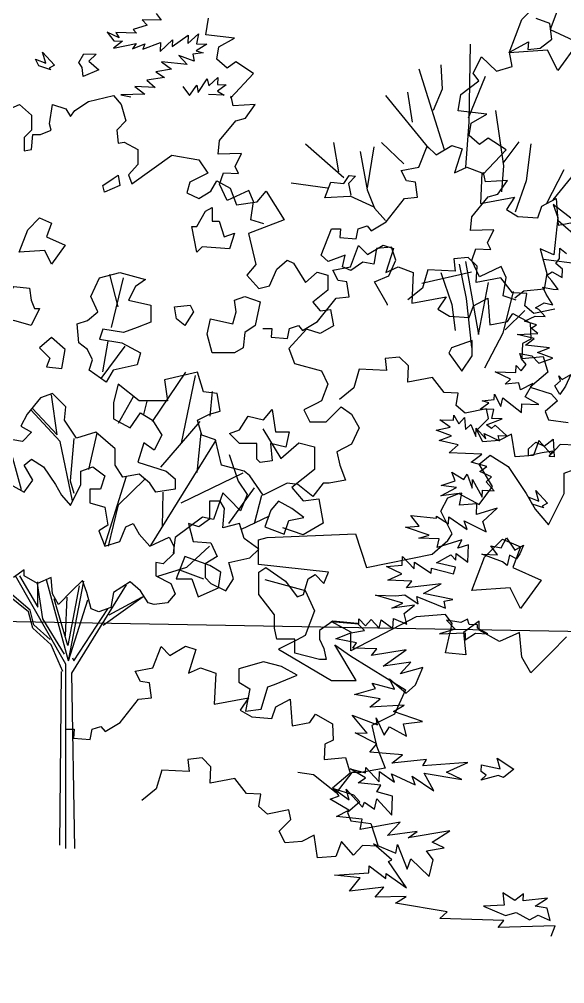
# Model space of a CAD drawing. Header units: inches. Extents: x -11 to 128, y 7 to 56.
# Drawn here: x 27.534 to 27.912, y 22.029 to 22.697 of the extents above; entities that cross this region are included whole.
import ezdxf

# ---------------------------------------------------------------- set-up
doc = ezdxf.new("R2010")
doc.units = ezdxf.units.IN
doc.header["$MEASUREMENT"] = 0
doc.layers.add('CAY', color=94, linetype='Continuous')
doc.layers.add('CAY-3', color=61, linetype='Continuous')
picture_1 = doc.add_image_def('image1.jpg', size_in_pixel=(1680, 1093))

# ---------------------------------------------------------------- blocks, each defined once
blk = doc.blocks.new('A$C76451831')
at = {"layer": 'CAY'}
for p, q in [((4794.5, 1413.8), (4765.1, 1414.8)), ((4765.1, 1414.8), (4773, 1406.4)), ((4786.8, 1424.5), (4794.5, 1413.8)), ((4773, 1406.4), (4751.5, 1399.4)), ((4711.4, 1395.4), (4721.4, 1381.9)), ((4729.7, 1386.6), (4711.4, 1395.4)), ((4724.6, 1394.9), (4729.7, 1386.6)), ((4756.7, 1393.8), (4724.6, 1394.9)), ((4751.5, 1399.4), (4756.7, 1393.8)), ((4811.7, 1373.3), (4836.3, 1391)), ((4835.9, 1377.9), (4852.3, 1393.2)), ((4836.3, 1391), (4835.9, 1377.9)), ((4852.3, 1393.2), (4849, 1377.4)), ((4735, 1381.4), (4721, 1371)), ((4721, 1371), (4756.1, 1378)), ((4721.4, 1381.9), (4735, 1381.4)), ((4756.1, 1378), (4750.4, 1370)), ((4750.4, 1370), (4769.3, 1377.5)), ((4766.3, 1369.4), (4793.3, 1379.4)), ((4769.3, 1377.5), (4766.3, 1369.4)), ((4792.9, 1365.8), (4812.1, 1383.7)), ((4793.3, 1379.4), (4792.9, 1365.8)), ((4812.1, 1383.7), (4811.7, 1373.3)), ((4865.3, 1376.9), (4848.6, 1366.6)), ((4849, 1377.4), (4865.3, 1376.9)), ((4822.1, 1359.3), (4834.8, 1345.7)), ((4845.4, 1350.8), (4822.1, 1359.3)), ((4859.4, 1363.5), (4843.5, 1361.3)), ((4843.5, 1361.3), (4845.4, 1350.8)), ((4848.6, 1366.6), (4859.4, 1363.5)), ((4834.8, 1345.7), (4795, 1349.9)), ((4795, 1349.9), (4810.5, 1338.4)), ((4799.6, 1325.7), (4772.7, 1321.2)), ((4810.5, 1338.4), (4786.3, 1334.3)), ((4786.3, 1334.3), (4799.6, 1325.7)), ((4868.1, 1312.9), (4882.1, 1325.5)), ((4882.1, 1325.5), (4881.7, 1314.6)), ((4753.8, 1311.4), (4769.3, 1300)), ((4785.5, 1310.3), (4753.8, 1311.4)), ((4772.7, 1321.2), (4785.5, 1310.3)), ((4828.1, 1311.5), (4838.5, 1297.6)), ((4838.5, 1297.6), (4849.5, 1313.5)), ((4849.5, 1313.5), (4851.8, 1302.5)), ((4851.8, 1302.5), (4865.7, 1323.4)), ((4865.7, 1323.4), (4868.1, 1312.9)), ((4894.8, 1314.2), (4881.4, 1304.2)), ((4881.7, 1314.6), (4894.8, 1314.2)), ((4682.3, 1288.4), (4721.2, 1297.8)), ((4721.2, 1297.8), (4733, 1283.7)), ((4769.3, 1300), (4732.1, 1298.6)), ((4732.1, 1298.6), (4747.8, 1295.7)), ((4891.6, 1298.4), (4867.6, 1299.3)), ((4881.4, 1304.2), (4891.6, 1298.4)), ((4554.9, 1274.6), (4575.8, 1283.7)), ((4575.8, 1283.7), (4594.3, 1267.5)), ((4622.2, 1253.8), (4626.9, 1283.7)), ((4626.9, 1283.7), (4647.3, 1277)), ((4661.5, 1274.6), (4682.3, 1288.4)), ((4733, 1283.7), (4740.1, 1258.5)), ((4594.3, 1267.5), (4594.3, 1244.3)), ((4647.3, 1277), (4654.4, 1265.2)), ((4654.4, 1265.2), (4661.5, 1274.6)), ((4624.5, 1244.3), (4622.2, 1253.8)), ((4740.1, 1258.5), (4725.9, 1244.3)), ((4594.3, 1244.3), (4582.9, 1232.9)), ((4594.3, 1214.4), (4596.6, 1237.6)), ((4596.6, 1237.6), (4608.4, 1237.6)), ((4608.4, 1237.6), (4624.5, 1244.3)), ((4725.9, 1244.3), (4728.3, 1223.9)), ((4582.9, 1232.9), (4582.9, 1212.1)), ((4728.3, 1223.9), (4737.7, 1225.8)), ((4737.7, 1225.8), (4758.6, 1214.4)), ((4582.9, 1212.1), (4594.3, 1214.4)), ((4758.6, 1214.4), (4758.6, 1191.2)), ((5192.6, 1187), (5205.3, 1219.7)), ((5205.3, 1219.7), (5219, 1206)), ((5219, 1206), (5243.2, 1220.8)), ((5243.2, 1220.8), (5259.1, 1215.5)), ((5259.1, 1215.5), (5247.5, 1178.6)), ((4758.6, 1191.2), (4744.4, 1175.1)), ((4749.1, 1161.4), (4811.2, 1205.4)), ((4811.2, 1205.4), (4852.9, 1198.3)), ((4852.9, 1198.3), (4866.7, 1177.9)), ((4866.7, 1177.9), (4839.1, 1163.7)), ((5165.2, 1181.8), (5192.6, 1187)), ((5173.6, 1165.9), (5165.2, 1181.8)), ((5247.5, 1178.6), (5266.4, 1187)), ((5266.4, 1187), (5289.7, 1178.6)), ((5289.7, 1178.6), (5287.5, 1131.1)), ((4744.4, 1175.1), (4749.1, 1161.4)), ((4839.1, 1163.7), (4834.4, 1147.6)), ((4871.4, 1149.9), (4880.4, 1166.1)), ((4880.4, 1166.1), (4901.2, 1154.7)), ((5187.3, 1163.8), (5173.6, 1165.9)), ((5190.5, 1140.6), (5187.3, 1163.8)), ((4834.4, 1147.6), (4852.9, 1138.5)), ((4852.9, 1138.5), (4871.4, 1149.9)), ((4901.2, 1154.7), (4910.7, 1129.1)), ((4942.9, 1133.8), (4956.7, 1149.9)), ((4956.7, 1149.9), (4984.6, 1105.9)), ((4910.7, 1129.1), (4942.9, 1133.8)), ((5142, 1102.7), (5170.5, 1138.5)), ((5170.5, 1138.5), (5190.5, 1140.6)), ((5287.5, 1131.1), (5340.3, 1140.6)), ((5340.3, 1140.6), (5327.6, 1121.6)), ((5382.5, 1126.9), (5404.6, 1138.5)), ((5404.6, 1138.5), (5407.8, 1097.4)), ((5327.6, 1121.6), (5345.5, 1111.1)), ((5376.1, 1109), (5382.5, 1126.9)), ((4984.6, 1105.9), (4929.6, 1084.7)), ((5118.8, 1089), (5142, 1102.7)), ((5345.5, 1111.1), (5376.1, 1109)), ((5407.8, 1097.4), (5435.2, 1102.7)), ((5057.6, 1092.1), (5071.3, 1092.1)), ((5071.3, 1092.1), (5070.3, 1078.4)), ((5095.6, 1076.3), (5098.8, 1092.1)), ((5098.8, 1092.1), (5112.5, 1096.3)), ((5112.5, 1096.3), (5118.8, 1089)), ((4929.6, 1084.7), (4941, 1036.7)), ((5070.3, 1078.4), (5095.6, 1076.3)), ((5409.5, 1046.3), (5410, 1062.2)), ((5410, 1062.2), (5420.6, 1053.6)), ((4973.2, 1029.6), (4989.3, 1043.4)), ((4989.3, 1043.4), (4998.7, 1039.1)), ((5268.6, 1047.8), (5246.4, 1045.7)), ((5246.4, 1045.7), (5248.5, 1026.7)), ((5282.3, 1034.1), (5268.6, 1047.8)), ((5404.2, 1038.3), (5409.5, 1046.3)), ((4941, 1036.7), (4926.8, 1020.6)), ((4961.8, 1004.1), (4973.2, 1029.6)), ((4998.7, 1039.1), (5017.2, 1008.8)), ((5206.3, 1028.8), (5197.9, 1000.4)), ((5248.5, 1026.7), (5206.3, 1028.8)), ((5281.2, 1008.8), (5282.3, 1034.1)), ((5414.3, 1029.8), (5404.2, 1038.3)), ((5413.9, 1016.7), (5414.3, 1029.8)), ((4728.3, 971.5), (4715.1, 1021.6)), ((4717.8, 939.8), (4736.3, 1016.3)), ((4926.8, 1020.6), (4945.3, 999.7)), ((5017.2, 1008.8), (5035.7, 1024.9)), ((5035.7, 1024.9), (5051.8, 1020.6)), ((5051.8, 1020.6), (5051.8, 997.4)), ((5273.8, 1025), (5197.2, 1007.3)), ((5319.2, 1016.2), (5281.2, 1008.8)), ((5337.1, 993), (5319.2, 1016.2)), ((5390, 1020.2), (5398.3, 1025.4)), ((5397.8, 1011.8), (5390, 1020.2)), ((5398.3, 1025.4), (5413.9, 1016.7)), ((4945.3, 999.7), (4961.8, 1004.1)), ((5197.9, 1000.4), (5175.7, 982.4)), ((5389, 990.8), (5383.9, 1001.9)), ((5383.9, 1001.9), (5400.1, 998.6)), ((5407.8, 998.3), (5397.8, 1011.8)), ((5400.1, 998.6), (5407.8, 998.3)), ((5051.8, 997.4), (5028.6, 978.9)), ((5359.3, 991.9), (5337.1, 993)), ((5356.1, 972.9), (5359.3, 991.9)), ((5399.3, 974.6), (5389, 990.8)), ((5028.6, 978.9), (5040, 965.1)), ((5369.8, 961.3), (5356.1, 972.9)), ((5372.4, 970.1), (5385.8, 977.8)), ((5377.7, 967.2), (5372.4, 970.1)), ((5385.8, 977.8), (5399.3, 974.6)), ((5040, 965.1), (5056.1, 967.1)), ((5056.1, 967.1), (5060.8, 941.9)), ((5355.8, 949.4), (5371.9, 957)), ((5402.5, 967.7), (5369.8, 961.3)), ((5371.9, 957), (5387.7, 956.4)), ((5387.7, 956.4), (5377.7, 967.2)), ((5060.8, 941.9), (5040, 930.1)), ((5374.2, 943.7), (5355.8, 949.4)), ((5365.8, 938.6), (5374.2, 943.7)), ((5376.4, 930.1), (5365.8, 938.6)), ((5019.2, 937.2), (4991.7, 907.3)), ((5040, 930.1), (5019.2, 937.2)), ((5344.2, 928.5), (5376.4, 930.1)), ((5370.7, 922.5), (5344.2, 928.5)), ((4701.9, 860.6), (4738.9, 910.7)), ((4704.6, 871.1), (4712.5, 918.7)), ((5357.2, 912.1), (5370.7, 922.5)), ((5394.2, 908.1), (5357.2, 912.1)), ((4991.7, 907.3), (5000.7, 884.1)), ((5351, 891), (5348.6, 899.3)), ((5348.6, 899.3), (5367.1, 895.9)), ((5367.1, 895.9), (5377.5, 884.7)), ((5375.4, 901.1), (5394.2, 908.1)), ((5399.1, 892.1), (5375.4, 901.1)), ((5000.7, 884.1), (5042.4, 872.7)), ((5342.1, 870.1), (5342.5, 880.9)), ((5342.5, 880.9), (5350.4, 872.5)), ((5350.4, 872.5), (5358.4, 882.6)), ((5358.4, 882.6), (5351, 891)), ((5377.5, 884.7), (5399.1, 892.1)), ((4781, 794.5), (4832.5, 870.4)), ((4850.9, 870.4), (4799.8, 858.6)), ((4826.2, 761), (4847.8, 865.6)), ((4860, 840.1), (4850.9, 870.4)), ((5042.4, 872.7), (5051.8, 851.9)), ((5310.5, 871.2), (5342.1, 870.1)), ((5334.1, 859.9), (5310.5, 871.2)), ((4728.3, 851.9), (4721.2, 824)), ((4760.5, 826.3), (4728.3, 851.9)), ((4799.8, 858.6), (4804.6, 826.3)), ((5051.8, 851.9), (5042.4, 826.3)), ((5325.6, 852), (5334.1, 859.9)), ((5347, 854), (5325.6, 852)), ((5349.4, 843.1), (5347, 854)), ((5368.3, 853.3), (5349.4, 843.1)), ((5356.7, 832.4), (5368.3, 853.3)), ((4626.9, 837.7), (4608.4, 831)), ((4634, 774), (4625.3, 835.7)), ((4647.3, 816.9), (4626.9, 837.7)), ((4880.8, 837.7), (4860, 840.1)), ((4870.1, 802.5), (4874.1, 840.9)), ((4885.5, 810.2), (4880.8, 837.7)), ((5309, 828.6), (5309.3, 836.7)), ((5309.3, 836.7), (5319, 817.8)), ((4608.4, 831), (4587.6, 805.5)), ((4721.2, 824), (4721.2, 798.4)), ((4728.6, 791.9), (4751.7, 832.8)), ((4804.6, 826.3), (4760.5, 826.3)), ((4768, 805.1), (4772.9, 825.9)), ((5033.3, 821.6), (5014.8, 812.5)), ((5042.4, 826.3), (5033.3, 821.6)), ((5287.1, 813.5), (5300.6, 823.4)), ((5290.3, 826.5), (5309, 828.6)), ((5300.6, 823.4), (5290.3, 826.5)), ((5319, 817.8), (5322.2, 830.9)), ((5322.2, 830.9), (5350.9, 808.5)), ((5350.9, 808.5), (5351.3, 821.7)), ((5351.3, 821.7), (5377.6, 820.8)), ((5377.6, 820.8), (5356.7, 832.4)), ((4587.6, 805.5), (4578.1, 787)), ((4638.7, 763.4), (4593.5, 812.2)), ((4595.8, 814.5), (4634, 774)), ((4645.4, 796.4), (4647.3, 816.9)), ((4746.8, 784.6), (4762.9, 807.8)), ((4762.9, 807.8), (4781.4, 796.4)), ((4850.9, 796.4), (4869.4, 805.5)), ((4869.4, 805.5), (4885.5, 810.2)), ((5014.8, 812.5), (5023.9, 794.1)), ((5049.4, 794.1), (5072.6, 816.9)), ((5072.6, 816.9), (5088.7, 805.5)), ((5088.7, 805.5), (5100.1, 784.6)), ((5308.4, 812.7), (5287.1, 813.5)), ((5305.2, 799.3), (5308.4, 812.7)), ((4663.8, 768.5), (4645.4, 796.4)), ((4721.2, 798.4), (4746.8, 784.6)), ((4781.4, 796.4), (4795.5, 773.2)), ((4794.3, 724.1), (4854.9, 794.5)), ((4857.6, 773.2), (4850.9, 796.4)), ((5023.9, 794.1), (5049.4, 794.1)), ((5240.9, 785.6), (5224.9, 797.1)), ((5224.9, 797.1), (5246.2, 796.3)), ((5246.2, 796.3), (5246.5, 804)), ((5246.5, 804), (5254.2, 790.6)), ((5254.2, 790.6), (5262.7, 800.7)), ((5262.7, 800.7), (5264.7, 782.1)), ((5264.7, 782.1), (5272.7, 790)), ((5272.7, 790), (5280.2, 771.1)), ((5296.7, 789.1), (5321.1, 798.7)), ((5321.1, 798.7), (5305.2, 799.3)), ((4578.1, 787), (4594.3, 777.9)), ((4594.3, 777.9), (4580.5, 763.8)), ((4693.7, 777.9), (4663.8, 768.5)), ((4682.7, 720.5), (4695.7, 776.4)), ((4723.6, 752.4), (4693.7, 777.9)), ((4850.1, 715.8), (4856.4, 776.4)), ((4951.7, 782.9), (4979.4, 737.5)), ((5100.1, 784.6), (5088.7, 759.5)), ((5219.4, 781), (5240.9, 785.6)), ((5243.1, 772.4), (5219.4, 781)), ((5280.2, 771.1), (5280.7, 784.3)), ((5280.7, 784.3), (5296, 767.8)), ((5296, 767.8), (5293.5, 776.1)), ((5293.5, 776.1), (5317.1, 764.4)), ((5304.7, 783.4), (5296.7, 789.1)), ((5310.3, 788.7), (5304.7, 783.4)), ((5328.3, 772.2), (5310.3, 788.7)), ((4580.5, 763.8), (4550.6, 768.5)), ((4579.1, 689), (4557.9, 766.3)), ((4657.5, 671.8), (4638.7, 763.4)), ((4659.9, 768.1), (4654, 702.8)), ((4767.6, 761.4), (4758.6, 731.5)), ((4783.7, 750), (4767.6, 761.4)), ((4778.7, 602.9), (4879.6, 765.8)), ((4795.5, 773.2), (4783.7, 750)), ((4878.5, 766.1), (4857.6, 773.2)), ((4887.9, 726.8), (4878.5, 766.1)), ((4979.4, 737.5), (5007.1, 761.7)), ((5007.1, 761.7), (5031.3, 755.2)), ((5088.7, 759.5), (5065.6, 747.7)), ((5223.8, 764.9), (5243.1, 772.4)), ((5253, 758.5), (5223.8, 764.9)), ((5314.7, 772.6), (5328.3, 772.2)), ((5317.1, 764.4), (5314.7, 772.6)), ((4723.6, 726.8), (4723.6, 752.4)), ((5031.3, 755.2), (5031.3, 720.4)), ((5065.6, 747.7), (5070.3, 726.8)), ((5239.5, 745.8), (5253, 758.5)), ((5289.7, 744), (5239.5, 745.8)), ((4758.6, 731.5), (4802.2, 717.8)), ((5273.4, 731.5), (5289.7, 744)), ((5297.2, 725.2), (5273.4, 731.5)), ((4735.4, 708.3), (4723.6, 726.8)), ((4802.2, 717.8), (4816, 706)), ((4825.4, 669), (4921.3, 715.4)), ((4922.5, 717.8), (4887.9, 726.8)), ((4931.5, 710.7), (4922.5, 717.8)), ((5031.3, 720.4), (4996.5, 692.7)), ((5070.3, 726.8), (5079.3, 704)), ((5248.4, 702.9), (5243.4, 716.2)), ((5243.4, 716.2), (5262.1, 705.1)), ((5286.5, 717.4), (5297.2, 725.2)), ((5304.8, 709.1), (5286.5, 717.4)), ((4654, 702.8), (4659.9, 684)), ((4707.6, 603.7), (4740.9, 709.9)), ((4728.7, 665.9), (4769.2, 705.2)), ((4760.5, 713.1), (4735.4, 708.3)), ((4777, 699.3), (4760.5, 713.1)), ((4816, 706), (4816, 689.9)), ((4952.3, 680.8), (4931.5, 710.7)), ((5079.3, 704), (5054.2, 699.3)), ((5226.8, 695.5), (5248.4, 702.9)), ((5262.1, 705.1), (5267.3, 713.1)), ((5267.3, 713.1), (5274.7, 691.5)), ((5274.7, 691.5), (5275.2, 704.7)), ((5275.2, 704.7), (5290.1, 677.4)), ((5296.4, 701.2), (5304.8, 709.1)), ((5309, 687.6), (5296.4, 701.2)), ((4786.1, 685.5), (4777, 699.3)), ((4816, 689.9), (4786.1, 685.5)), ((4796.7, 631.7), (4797.9, 685.1)), ((4899.3, 636.8), (4938.6, 692.2)), ((4989.3, 699.3), (4952.3, 680.8)), ((5005.4, 696.9), (4989.3, 699.3)), ((4996.5, 692.7), (5013.6, 672)), ((5028.6, 678.5), (5005.4, 696.9)), ((5044.7, 699.3), (5028.6, 678.5)), ((5054.2, 699.3), (5044.7, 699.3)), ((5226.3, 679.6), (5250.7, 692.4)), ((5250.7, 692.4), (5226.8, 695.5)), ((5290.1, 677.4), (5290.5, 688.3)), ((5290.5, 688.3), (5309, 687.6)), ((4938.6, 636.8), (4950, 680.8)), ((5013.6, 672), (5037.8, 675)), ((5037.8, 675), (5044.9, 637.2)), ((5258.6, 683.9), (5226.3, 679.6)), ((5255.2, 665.5), (5258.6, 683.9)), ((4713.4, 601.8), (4728.7, 665.9)), ((5282, 667.2), (5255.2, 665.5)), ((5281.5, 650.9), (5282, 667.2)), ((5313.5, 660.7), (5281.5, 650.9)), ((5291.5, 640.2), (5313.5, 660.7)), ((4917.8, 627.7), (4961.8, 648.6)), ((5179.9, 649.5), (5219.6, 645.4)), ((5192.9, 632.7), (5179.9, 649.5)), ((5219.6, 645.4), (5219.7, 648.1)), ((5219.7, 648.1), (5238.4, 636.6)), ((5238.4, 636.6), (5238.7, 647.4)), ((5238.7, 647.4), (5267.1, 627.9)), ((5262.5, 641.2), (5296.4, 624.1)), ((5267.1, 627.9), (5262.5, 641.2)), ((5013.6, 619.5), (4982.4, 630.1)), ((5044.9, 637.2), (5013.6, 619.5)), ((5171.6, 631.2), (5192.9, 632.7)), ((5208.3, 619), (5171.6, 631.2)), ((5296.4, 624.1), (5291.5, 640.2)), ((5192.3, 614.2), (5208.3, 619)), ((5224, 613.1), (5192.3, 614.2)), ((5220.8, 600), (5224, 613.1)), ((5258.8, 611.8), (5220.8, 600)), ((5252.9, 598.9), (5258.8, 611.8)), ((4834.4, 569.5), (4869.4, 602.2)), ((5268.9, 603.8), (5252.9, 598.9)), ((5268, 577.1), (5268.9, 603.8)), ((5166.8, 572.4), (5167.3, 586)), ((5167.3, 586), (5185.2, 566.8)), ((5219.9, 576), (5241.7, 588.4)), ((5241.7, 588.4), (5249.5, 580.4)), ((5249.5, 580.4), (5249.9, 590.8)), ((5249.9, 590.8), (5268, 577.1)), ((4789.6, 555.4), (4834.4, 569.5)), ((5142.7, 570.6), (5166.8, 572.4)), ((5166.3, 559.3), (5142.7, 570.6)), ((5185.2, 566.8), (5185.5, 577.2)), ((5185.5, 577.2), (5211.7, 560.4)), ((5211.7, 560.4), (5212, 568.1)), ((5212, 568.1), (5246.1, 559.2)), ((5249.2, 569.6), (5219.9, 576)), ((5246.1, 559.2), (5249.2, 569.6)), ((4647.3, 419.7), (4569.9, 556)), ((4575.8, 556.2), (4604.1, 507.8)), ((4823, 565.2), (4860, 551.4)), ((5144.7, 549.2), (5166.3, 559.3)), ((4589.9, 500.7), (4541.2, 539.6)), ((4602.9, 544.4), (4611.2, 489.7)), ((4604.1, 507.8), (4604.1, 546.7)), ((4651.6, 424.8), (4617.3, 549.9)), ((4668.2, 540.8), (4650.5, 448.4)), ((4651.6, 424.8), (4675, 548.1)), ((4656.8, 405.9), (4741.3, 542.4)), ((5181.8, 547.9), (5144.7, 549.2)), ((5173.3, 537.8), (5181.8, 547.9)), ((5227, 544), (5173.3, 537.8)), ((5199.7, 528.7), (5227, 544)), ((4592.3, 503.1), (4560.4, 530.2)), ((4646.9, 463.7), (4649.3, 523.1)), ((4705.1, 479.9), (4766.8, 524.3)), ((4714.5, 496), (4764.5, 523.1)), ((5125.3, 526.3), (5157, 525.2)), ((5167.5, 513.9), (5125.3, 526.3)), ((5157, 525.2), (5170.6, 527)), ((5170.6, 527), (5191.5, 513.1)), ((5189.1, 524.1), (5233.8, 506.2)), ((5191.5, 513.1), (5189.1, 524.1)), ((5244.7, 519.4), (5199.7, 528.7)), ((4650.5, 448.4), (4629.2, 520.8)), ((4651.6, 424.8), (4681.2, 519.2)), ((5150.9, 506.4), (5167.5, 513.9)), ((5185.9, 510.6), (5150.9, 506.4)), ((5169.6, 498), (5185.9, 510.6)), ((5231.5, 517.1), (5244.7, 519.4)), ((5233.8, 506.2), (5231.5, 517.1)), ((4596.6, 475.1), (4589.9, 500.7)), ((4598.2, 480.3), (4592.3, 503.1)), ((4659.9, 424.8), (4712.2, 505.4)), ((5174, 481.5), (5169.6, 498)), ((4623.3, 457.8), (4598.2, 480.3)), ((4611.2, 489.7), (4644.6, 435.4)), ((5057.3, 485.6), (5099.7, 481.8)), ((5088.4, 468.6), (5057.3, 485.6)), ((5099.7, 481.8), (5100, 489.5)), ((5100, 489.5), (5110.1, 478.8)), ((5110.1, 478.8), (5118.6, 488.9)), ((5118.6, 488.9), (5131.2, 475.3)), ((5131.2, 475.3), (5134.4, 488.3)), ((5134.4, 488.3), (5152.5, 474.6)), ((5152.5, 474.6), (5153.1, 490.4)), ((5153.1, 490.4), (5174, 481.5)), ((4624.5, 449.6), (4596.6, 475.1)), ((5064.1, 459.1), (5088.4, 468.6)), ((4643, 408.3), (4624.5, 449.6)), ((5062.5, 449.6), (5086.7, 432.5)), ((5096, 452.5), (5064.1, 459.1)), ((5090.3, 444.6), (5096, 452.5)), ((5127.4, 443.3), (5090.3, 444.6)), ((5119.3, 433.1), (5127.4, 443.3)), ((5172.7, 441.7), (5119.3, 433.1)), ((5137.3, 416.6), (5172.7, 441.7)), ((4647.3, 135.4), (4647.3, 419.7)), ((4657.5, 429.5), (4659.9, 424.8)), ((5180.2, 422.8), (5137.3, 416.6)), ((5163.7, 404.8), (5180.2, 422.8)), ((4638.3, 140.1), (4640.6, 408.3)), ((4661.5, 135.4), (4656.8, 405.9)), ((5198.4, 414.5), (5163.7, 404.8)), ((5187.1, 388.1), (5198.4, 414.5)), ((5120.6, 390.5), (5154.7, 381.1)), ((5125.3, 382.1), (5120.6, 390.5)), ((5154.7, 381.1), (5147.1, 397.2)), ((5147.1, 397.2), (5173, 375)), ((5173, 375), (5187.1, 388.1)), ((5093.2, 372.8), (5125.3, 382.1)), ((5132.9, 366), (5093.2, 372.8)), ((5171.9, 380.3), (5154.8, 342.6)), ((5116.6, 353.4), (5132.9, 366)), ((5169.7, 356.6), (5116.6, 353.4)), ((5154.8, 342.6), (5120.1, 324.9)), ((5153.5, 346.7), (5169.7, 356.6)), ((5198.3, 331.5), (5153.5, 346.7)), ((5112.4, 313.2), (5089.4, 340.8)), ((5089.4, 340.8), (5128.7, 326.2)), ((5126.4, 336.8), (5139.1, 310)), ((5128.7, 326.2), (5126.4, 336.8)), ((5168.7, 327.6), (5198.3, 331.5)), ((5093.9, 313.9), (5112.4, 313.2)), ((5127.7, 296.8), (5093.9, 313.9)), ((5120.1, 324.9), (5127.1, 293.6)), ((5139.1, 310), (5147.2, 322.9)), ((5147.2, 322.9), (5173.5, 308.8)), ((5173.5, 308.8), (5168.7, 327.6)), ((5116.8, 284), (5127.7, 296.8)), ((5167, 279.6), (5116.8, 284)), ((5127.1, 293.6), (5140.7, 259.4)), ((5150.7, 267), (5167, 279.6)), ((5204.4, 272.8), (5150.7, 267)), ((5198.6, 262.6), (5204.4, 272.8)), ((5110, 244.4), (5086.5, 258.4)), ((5086.5, 258.4), (5110.3, 252.1)), ((5140.7, 259.4), (5103, 252.3)), ((5110.3, 252.1), (5110.6, 260.2)), ((5110.6, 260.2), (5131.1, 238.2)), ((5131.1, 238.2), (5131.7, 254.1)), ((5131.7, 254.1), (5155.1, 237.4)), ((5268.1, 267.9), (5198.6, 262.6)), ((5235.4, 253.2), (5268.1, 267.9)), ((5259, 241.9), (5235.4, 253.2)), ((5029.8, 248.8), (5005.7, 252.3)), ((5064.6, 221), (5029.8, 248.8)), ((5088.8, 252.3), (5064.6, 221)), ((5103, 252.3), (5088.8, 252.3)), ((5098.9, 236.6), (5110, 244.4)), ((5155.1, 237.4), (5150.1, 250.7)), ((5150.1, 250.7), (5186.7, 233.6)), ((5186.7, 233.6), (5182.2, 246.9)), ((5182.2, 246.9), (5215.8, 224.4)), ((5200.9, 251.6), (5259, 241.9)), ((5215.8, 224.4), (5200.9, 251.6)), ((5069.2, 216.4), (5061.4, 227.5)), ((5061.4, 227.5), (5084.8, 210.4)), ((5080, 226.9), (5105.7, 199.2)), ((5084.8, 210.4), (5080, 226.9)), ((5133.6, 232.7), (5098.9, 236.6)), ((5127.8, 222.5), (5133.6, 232.7)), ((5055.4, 211.4), (5069.2, 216.4)), ((5084.3, 194.5), (5055.4, 211.4)), ((5124.2, 195.8), (5127.5, 211.6)), ((5127.5, 211.6), (5150.6, 186.8)), ((5151.6, 216.2), (5127.8, 222.5)), ((5150.6, 186.8), (5151.6, 216.2)), ((5065.3, 184.8), (5084.3, 194.5)), ((5105.7, 199.2), (5108.7, 206.8)), ((5108.7, 206.8), (5124.2, 195.8)), ((5105.1, 180.6), (5065.3, 184.8)), ((5101.8, 164.4), (5105.1, 180.6)), ((5163.4, 175.9), (5101.8, 164.4)), ((5144.1, 155.3), (5163.4, 175.9)), ((5189.6, 161.4), (5144.1, 155.3)), ((5240.4, 162.3), (5176.1, 151.4)), ((5176.1, 151.4), (5189.6, 161.4)), ((5213, 144.7), (5240.4, 162.3)), ((5150.9, 117.8), (5122.3, 142.4)), ((5122.3, 142.4), (5156.7, 128.1)), ((5156.7, 128.1), (5159.4, 141.1)), ((5159.4, 141.1), (5174.4, 103.4)), ((5204.4, 131.8), (5231.3, 136.3)), ((5231.3, 136.3), (5213, 144.7)), ((5214.8, 117.9), (5204.4, 131.8)), ((5115.3, 97.8), (5115.7, 108.2)), ((5115.7, 108.2), (5141.7, 88.7)), ((5145.4, 115.3), (5150.9, 117.8)), ((5173.4, 74.4), (5145.4, 115.3)), ((5174.4, 103.4), (5180, 119.1)), ((5180, 119.1), (5208.5, 91.8)), ((5208.5, 91.8), (5214.8, 117.9)), ((5062.2, 94.2), (5115.3, 97.8)), ((5101.9, 90.1), (5062.2, 94.2)), ((5085.3, 69.4), (5101.9, 90.1)), ((5141.7, 88.7), (5142, 96.8)), ((5142, 96.8), (5173.4, 74.4)), ((5138.6, 75.7), (5085.3, 69.4)), ((5124.9, 59.8), (5138.6, 75.7)), ((5172.9, 60.9), (5124.9, 59.8)), ((5156.3, 51), (5172.9, 60.9)), ((5236, 37.4), (5156.3, 51)), ((5224.8, 27.3), (5236, 37.4)), ((5323.5, 23.9), (5224.8, 27.3)), ((5314.9, 13.3), (5323.5, 23.9)), ((5402.9, 15.7), (5314.9, 13.3)), ((5396.9, 0), (5402.9, 15.7))]:
    blk.add_line(p, q, dxfattribs=at)
for points in [[(4953.2, 1099.5), (4933.2, 1105.8), (4937.4, 1134.3), (4930, 1151.2), (4896.3, 1135.4), (4884.7, 1160.7), (4891, 1178.6), (4914.2, 1177.5), (4908.9, 1188.1), (4918.4, 1208.1), (4882.5, 1207.1), (4884.7, 1228.2), (4910, 1258.8), (4924.7, 1263), (4939.5, 1284.1), (4905.7, 1282), (4902.6, 1296.7), (4901.5, 1293.6), (4937.4, 1331.5), (4910, 1349.5), (4896.3, 1340), (4880.4, 1353.7), (4883.6, 1372.7), (4907.9, 1386.4), (4863.6, 1391.6), (4867.8, 1417)], [(530, 749.3), (509.9, 755.6), (514.2, 784.1), (506.8, 800.9), (473, 785.1), (461.4, 810.4), (467.7, 828.4), (490.9, 827.3), (485.7, 837.9), (495.2, 857.9), (459.3, 856.8), (461.4, 877.9), (486.7, 908.5), (501.5, 912.7), (516.3, 933.8), (482.5, 931.7), (479.3, 946.5), (478.3, 943.3), (514.2, 981.3), (486.7, 999.2), (473, 989.7), (457.2, 1003.4), (460.4, 1022.4), (484.6, 1036.1), (440.3, 1041.4), (444.5, 1066.7), (472, 1087.8), (463.5, 1099.4), (476.2, 1124.7), (499.4, 1102.6), (523.6, 1110), (519.4, 1132.1), (549, 1147.9), (547.9, 1136.3), (566.9, 1138.4), (584.8, 1152.1), (581.7, 1176.4), (560.6, 1183.8)], [(5271.7, 1376.9), (5269.6, 1256.6), (5264.3, 1187)], [(5226.4, 1345.2), (5228.5, 1307.3), (5214.8, 1274.6)], [(5192.6, 1338.9), (5231.6, 1214.5)], [(5294.9, 1327.3), (5268.6, 1263)], [(5140.9, 1297.8), (5207.4, 1216.6)], [(5174.7, 1303.1), (5182.1, 1256.6)], [(5310.7, 1274.6), (5323.4, 1189.1), (5320.2, 1149.1)], [(5017.5, 1222.9), (5076.6, 1171.2)], [(5060.8, 1225), (5068.2, 1179.7)], [(5134.6, 1225), (5169.4, 1192.3)], [(5346.6, 1226.1), (5322.3, 1193.4)], [(5365.6, 1222.9), (5358.2, 1165.9), (5341.3, 1117.4)], [(5101.9, 1211.3), (5112.5, 1152.2), (5124.1, 1123.8), (5140.9, 1104.8)], [(5123, 1218.7), (5112.5, 1155.4)], [(5444.7, 1192.3), (5399.3, 1136.4)], [(5416.2, 1182.8), (5388.8, 1130.1)], [(4995.4, 1162.8), (5051.3, 1155.4)], [(5086.1, 1141.7), (5047.1, 1139.6), (5056.6, 1163.8), (5076.6, 1161.7), (5085, 1174.4), (5094.5, 1173.3), (5084, 1161.7), (5087.2, 1143.8)], [(5086.1, 1142.7), (5123, 1125.9)], [(5144.1, 974), (5144.1, 975), (5124.1, 1009.8), (5146.2, 1019.3), (5156.8, 1043.6), (5150.4, 1063.6), (5127.2, 1061.5), (5123, 1037.3), (5106.1, 1040.4), (5087.2, 1027.8), (5074.5, 1033.1), (5078.7, 1051), (5052.3, 1041.5), (5041.8, 1051), (5057.6, 1092.1)], [(620.7, 870.5), (586.9, 896.9), (594.3, 876.9), (588, 818.9), (566.9, 828.4), (577.4, 790.4), (573.2, 766.1), (541.6, 763), (527.9, 752.4)], [(5254.8, 1037.3), (5265.4, 984.5), (5273.8, 908.6)], [(5264.3, 1041.5), (5284.4, 928.6), (5300.2, 1008.8)], [(5226.4, 1024.6), (5243.2, 975), (5248.5, 935)], [(5338.2, 995.1), (5322.3, 930.7), (5293.9, 877)], [(5356.1, 965.6), (5325.5, 936)], [(594.3, 872.7), (653.4, 821)], [(572.2, 812.5), (628.1, 805.2)], [(4562, 696.9), (4582.9, 685.5), (4596.6, 704), (4582.9, 726.8), (4594.3, 736.3), (4612.7, 724.5), (4631.2, 696.9), (4640.6, 680.8), (4654.4, 664.7), (4670.5, 696.9), (4670.5, 717.8), (4689, 724.5), (4707.5, 710.7), (4700.8, 689.9), (4684.3, 689.9), (4684.3, 669), (4707.5, 662.3), (4712.2, 634.4), (4698.4, 625.4), (4707.5, 602.2), (4730.7, 609.2), (4740.1, 632), (4751.5, 636.8), (4760.5, 620.6), (4777, 602.2), (4806.9, 615.9), (4814, 602.2), (4814, 590.8), (4797.5, 574.6), (4786.1, 576.6), (4786.1, 556.2), (4809.3, 544.4), (4816, 528.2), (4804.6, 514.5), (4783.7, 512.1), (4774.7, 514.5), (4762.9, 533), (4746.8, 546.7), (4721.2, 530.6), (4716.9, 507.4), (4698.4, 500.7), (4686.6, 505), (4679.9, 530.6), (4672.9, 549.1), (4656.8, 533), (4635.9, 512.1), (4626.9, 528.2), (4624.5, 553.8), (4603.7, 544.4), (4582.9, 556.2), (4582.9, 565.2), (4566.7, 553.8)]]:
    blk.add_lwpolyline(points, dxfattribs=at)
for points in [[(5351.5, 1415.3), (5379.2, 1443), (5406.9, 1431.1), (5395, 1399.4), (5438.6, 1379.6), (5406.9, 1336.1), (5391, 1367.8), (5331.7, 1363.8)], [(4624.2, 1337.2), (4605.8, 1343.3), (4600.8, 1353.9), (4616.4, 1347.9), (4611.6, 1364.4), (4629.9, 1344.7), (4621.6, 1340)], [(4672.4, 1341), (4667.2, 1348.9), (4675.4, 1362.2), (4694.4, 1361.5), (4683.1, 1351), (4698.5, 1337.4), (4674.2, 1327.3)], [(4720.4, 1169.5), (4728.3, 1174.8), (4731, 1158.9), (4707.2, 1148.4), (4704.6, 1158.9)], [(4862.9, 1119.3), (4873.5, 1124.6), (4873.5, 1103.5), (4884.1, 1103.5), (4892, 1079.7), (4907.8, 1085), (4899.9, 1061.2), (4857.7, 1063.9), (4849.7, 1055.9), (4841.8, 1095.6), (4849.7, 1095.6)], [(4588.5, 1090.3), (4606.9, 1108.8), (4625.4, 1100.8), (4617.5, 1079.7), (4646.5, 1066.5), (4625.4, 1037.5), (4614.9, 1058.6), (4575.3, 1055.9)], [(4709.9, 855.3), (4683.5, 873.8), (4688.8, 889.6), (4680.8, 905.5), (4667.6, 916), (4665, 945.1), (4680.8, 950.3), (4696.7, 963.5), (4686.1, 987.3), (4699.3, 1016.3), (4731, 1024.3), (4770.6, 1013.7), (4754.7, 1003.1), (4744.2, 982), (4778.5, 974.1), (4778.5, 947.7), (4757.4, 939.8), (4736.3, 931.9), (4704.6, 937.1), (4699.3, 921.3), (4733.6, 916), (4762.7, 900.2), (4757.4, 881.7), (4720.4, 873.8)], [(4554.1, 982), (4567.3, 1003.1), (4591.1, 1000.5), (4593.7, 982), (4599, 968.8), (4606.9, 968.8), (4593.7, 942.4), (4567.3, 950.3), (4533, 947.7)], [(4865.6, 929.2), (4870.9, 953), (4905.2, 945.1), (4910.4, 963.5), (4907.8, 982), (4923.6, 987.3), (4947.4, 979.4), (4939.5, 942.4), (4923.6, 931.9), (4921, 908.1), (4907.8, 900.2), (4873.5, 900.2)], [(4818.1, 953), (4815.4, 971.5), (4839.2, 974.1), (4844.5, 963.5), (4831.3, 942.4)], [(4641.2, 876.4), (4646.5, 905.5), (4625.4, 923.9), (4606.9, 908.1), (4622.8, 892.2), (4617.5, 879)], [(5402.6, 849.4), (5411, 857.2), (5408.6, 865), (5413.8, 859.4), (5427.2, 867.1), (5418.9, 848.8), (5410.3, 835.9)], [(4915.7, 781.4), (4928.9, 802.5), (4952.7, 797.2), (4965.9, 813), (4971.2, 778.7), (4992.3, 778.7), (4987, 755), (4963.2, 760.2), (4965.9, 733.8), (4947.4, 731.2), (4942.1, 736.5), (4942.1, 760.2), (4915.7, 760.2), (4899.9, 776.1)], [(5401.5, 740.1), (5393.8, 740.4), (5399.1, 748.4), (5383.1, 746.2), (5361.7, 741.5), (5362, 752.4), (5373.3, 762.4), (5386.2, 756.5), (5399.7, 766.9)], [(5385.6, 660.9), (5367.2, 667), (5362.2, 677.6), (5377.8, 671.6), (5372.9, 688.1), (5391.3, 668.4), (5383, 663.7)], [(4892.2, 660), (4885.5, 671.4), (4869.4, 671.4), (4869.4, 643.8), (4852.9, 632), (4836.8, 636.8), (4843.9, 609.2), (4871.4, 606.9), (4880.8, 586), (4862.3, 574.6), (4862.3, 553.8), (4871.4, 544.4), (4894.6, 533), (4906.4, 551.4), (4899.3, 576.6), (4931.5, 583.7), (4945.3, 597.4), (4922.5, 613.6), (4915.4, 636.8), (4889.8, 630.1)], [(4975.5, 671.4), (4963.7, 657.6), (4954.7, 632), (4984.6, 620.6), (4991.7, 641.5), (5014.8, 646.2), (4996.4, 660)], [(5321.5, 577.9), (5289.7, 589.5), (5313.7, 588.6), (5303.8, 602.6), (5319.5, 599.3), (5327.8, 614.9), (5340.7, 595.8), (5354.1, 603.5), (5348.2, 590.1), (5343, 582.6), (5332.3, 588), (5329, 572.2)], [(5270.1, 480.9), (5267.7, 489.1), (5257.1, 484.1), (5235.4, 487.5), (5248.5, 473.9), (5224.3, 466.6), (5264.2, 467.9), (5263.8, 457.1), (5280, 467.4), (5299.1, 466.7), (5283, 475.4), (5283.2, 480.4)], [(5288.9, 254), (5289.3, 264.4), (5318.1, 258.4), (5313.6, 274.5), (5339.3, 257.7), (5323, 244.7), (5315, 247.7), (5288.4, 240.9), (5296.4, 248.3)], [(5395.1, 24.1), (5390.7, 42.8), (5371.8, 46.2), (5391.3, 58.7), (5353.5, 54.6), (5353.9, 65.4), (5340.4, 55), (5322.2, 66.5), (5324.3, 47.9), (5292.1, 46.3), (5326.4, 31.5), (5342.5, 36.4), (5363.4, 25.2), (5376.8, 32.4)]]:
    blk.add_lwpolyline(points, close=True, dxfattribs=at)
at = {"layer": 'CAY-3'}
for p, q in [((4954.6, 550.5), (5017.1, 533.4)), ((5017.1, 533.4), (5031.3, 502.1)), ((86.7, 510.8), (100.8, 469.5)), ((472.7, 495.7), (489.8, 509.9)), ((489.8, 509.9), (517.5, 492.2)), ((493.3, 461.5), (472.7, 495.7)), ((517.5, 492.2), (545.2, 450.9)), ((604.1, 482.1), (631.9, 492.2)), ((5031.3, 502.1), (5017.1, 463.8)), ((604.1, 450.9), (604.1, 482.1)), ((100.8, 469.5), (114.4, 448.9)), ((5017.1, 463.8), (5003.6, 456.7)), ((76.8, 451.7), (62.5, 410.5)), ((86.7, 441.8), (76.8, 451.7)), ((114.4, 448.9), (104.4, 424.1)), ((424.3, 443.8), (441.4, 450.9)), ((441.4, 450.9), (472.7, 433.8)), ((472.7, 433.8), (493.3, 461.5)), ((545.2, 450.9), (559.3, 426.7)), ((580, 402.5), (604.1, 450.9)), ((5003.6, 456.7), (4975.9, 443.1)), ((5095.9, 394.5), (5062.5, 449.6)), ((104.4, 424.1), (86.7, 441.8)), ((413.7, 423.2), (424.3, 443.8)), ((4975.9, 443.1), (5057.6, 394.5)), ((5086.7, 432.5), (5171.9, 380.3)), ((430.8, 388.4), (413.7, 423.2)), ((559.3, 426.7), (580, 402.5)), ((45.4, 414.1), (3.5, 382.8)), ((62.5, 410.5), (45.4, 414.1)), ((145.6, 382.8), (281.8, 388.3)), ((281.8, 388.3), (298.9, 336.4)), ((424.3, 378.3), (430.8, 388.4)), ((5057.6, 394.5), (5095.9, 394.5)), ((3.5, 382.8), (0, 358.6)), ((132.1, 379.3), (145.6, 382.8)), ((132.1, 340.9), (132.1, 379.3)), ((400.1, 357.1), (424.3, 378.3)), ((298.9, 336.4), (400.1, 357.1)), ((240, 329.4), (132.1, 340.9)), ((132.7, 329.4), (143.3, 336.4)), ((132.7, 294.5), (132.7, 329.4)), ((143.3, 336.4), (173.9, 315.2)), ((232.9, 311.7), (240, 329.4)), ((173.9, 315.2), (191.6, 291)), ((201.6, 294.5), (208.7, 318.7)), ((208.7, 318.7), (219.3, 325.8)), ((219.3, 325.8), (232.9, 311.7)), ((156.8, 263.3), (132.7, 294.5)), ((191.6, 291), (201.6, 294.5)), ((156.8, 242.6), (156.8, 263.3)), ((247, 253.3), (226.4, 239.1)), ((284.8, 249.7), (247, 253.3)), ((375.4, 260.4), (274.7, 207.8)), ((420.8, 263.9), (375.4, 260.4)), ((430.8, 249.7), (420.8, 263.9)), ((472.7, 253.3), (448.5, 236.2)), ((472.7, 239.7), (472.7, 253.3)), ((160.4, 225.5), (156.8, 242.6)), ((226.4, 239.1), (226.4, 225.5)), ((274.7, 235.6), (295.4, 239.1)), ((295.4, 239.1), (284.8, 249.7)), ((420.8, 204.9), (430.8, 249.7)), ((503.9, 222), (472.7, 239.7)), ((188.1, 225.5), (160.4, 225.5)), ((188.1, 204.3), (188.1, 225.5)), ((226.4, 225.5), (232.9, 211.4)), ((274.7, 207.8), (274.7, 235.6)), ((448.5, 236.2), (452, 201.4)), ((535.2, 236.2), (503.9, 222)), ((538.7, 197.8), (535.2, 236.2)), ((607.7, 229.1), (583.5, 204.9)), ((232.9, 211.4), (236.4, 194.3)), ((226.4, 194.3), (188.1, 204.3)), ((236.4, 194.3), (226.4, 194.3)), ((452, 201.4), (420.8, 204.9)), ((552.3, 173.6), (538.7, 197.8)), ((583.5, 204.9), (552.3, 173.6))]:
    blk.add_line(p, q, dxfattribs=at)
for points in [[(138.9, 705.6), (152.6, 705.6), (151.5, 691.9), (176.9, 689.8), (180, 705.6), (193.7, 709.9), (200.1, 702.5), (223.3, 716.2), (251.7, 752), (271.8, 754.2), (268.6, 777.4), (254.9, 779.5), (246.5, 795.3), (273.9, 800.6), (286.5, 833.3), (300.3, 819.5), (324.5, 834.3), (340.3, 829), (328.7, 792.1), (347.7, 800.6), (370.9, 792.1), (368.8, 744.7), (421.5, 754.2), (408.9, 735.2), (426.8, 724.6), (457.4, 722.5), (463.7, 740.4), (485.9, 752), (489, 710.9), (516.5, 716.2), (524.9, 728.8), (551.3, 714.1), (552.3, 688.8), (539.7, 682.4), (538.6, 659.2), (571.3, 662.4), (578.7, 638.1), (551.3, 614.9), (584, 604.4), (593.5, 593.8), (574.5, 577), (579.7, 564.3), (610.3, 560.1)], [(621.9, 525.3), (597.7, 526.3), (584, 511.6), (565, 532.7), (556.5, 509.5), (528.1, 507.4), (522.8, 542.2), (503.8, 532.7), (478.5, 530.6), (469, 548.5), (486.9, 566.4), (483.8, 581.2), (451.1, 574.9), (437.4, 586.5), (440.5, 605.4), (418.4, 606.5), (400.5, 629.7), (362.5, 622.3), (363.5, 647.6), (349.8, 661.3), (327.7, 659.2), (329.8, 640.3), (287.6, 642.4), (279.2, 613.9), (257, 596)], [(4646.7, 319.2), (4660.4, 319.2), (4659.4, 305.5), (4684.7, 303.3), (4687.9, 319.2), (4701.6, 323.4), (4707.9, 316), (4731.1, 329.7), (4759.6, 365.6), (4779.6, 367.7), (4776.4, 390.9), (4762.7, 393), (4754.3, 408.8), (4781.7, 414.1), (4794.4, 446.8), (4808.1, 433.1), (4832.3, 447.8), (4848.2, 442.6), (4836.6, 405.7), (4855.5, 414.1), (4878.8, 405.7), (4876.6, 358.2), (4929.4, 367.7), (4916.7, 348.7), (4934.6, 338.2), (4965.2, 336), (4971.6, 354), (4993.7, 365.6), (4996.9, 324.4), (5024.3, 329.7), (5032.7, 342.4), (5059.1, 327.6), (5060.2, 302.3), (5047.5, 296), (5046.4, 272.8), (5079.1, 275.9), (5086.5, 251.7), (5059.1, 228.5), (5091.8, 217.9), (5101.3, 207.4), (5082.3, 190.5), (5087.6, 177.8), (5118.2, 173.6), (5129.8, 138.8), (5105.5, 139.9), (5091.8, 125.1), (5072.8, 146.2), (5064.4, 123), (5035.9, 120.9), (5030.6, 155.7), (5011.6, 146.2), (4986.3, 144.1), (4976.8, 162), (4994.8, 179.9), (4991.6, 194.7), (4958.9, 188.4), (4945.2, 200), (4948.4, 219), (4926.2, 220), (4908.3, 243.2), (4870.3, 235.8), (4871.4, 261.2), (4857.7, 274.9), (4835.5, 272.8), (4837.6, 253.8), (4795.4, 255.9), (4787, 227.4), (4764.8, 209.5)]]:
    blk.add_lwpolyline(points, dxfattribs=at)
for points in [[(430.1, 675.3), (426.1, 667.3), (445.9, 639.6), (461.7, 663.4), (461.7, 687.1)], [(481.1, 352.5), (508.8, 380.2), (536.5, 368.3), (524.6, 336.6), (568.2, 316.8), (536.5, 273.3), (520.7, 305), (461.3, 301)], [(56.6, 339.4), (18.3, 353.5), (4.7, 318.7), (28.9, 318.7), (38.9, 291), (70.2, 305.2), (73.7, 329.4)], [(167.4, 183.7), (139.7, 190.7), (101.4, 180.1), (101.4, 159.5), (118.5, 148.9), (112, 114.6), (136.2, 117.6), (146.2, 152.4), (156.8, 155.9), (191.6, 170.1)]]:
    blk.add_lwpolyline(points, close=True, dxfattribs=at)

msp = doc.modelspace()

# ---------------------------------------------------------------- linework, layer by layer
msp.add_line((11.80074, 22.55984), (70.25366, 21.51914))

# ---------------------------------------------------------------- block references
at = {"layer": 'CAY', "xscale": 0.0004489089019145984, "yscale": 0.0004489089019145984, "zscale": 0.0004489089019145984}
for p in [(27.64007, 22.16613), (25.47952, 22.06171)]:
    msp.add_blockref('A$C76451831', p, dxfattribs=at)

# ---------------------------------------------------------------- pictures from other files: only their frames are drawn
image = msp.add_image(picture_1, insert=(12.49661, 7.37723), size_in_units=(74.4025, 48.40591))
image.dxf.flags = 6

doc.saveas('drawing.dxf')
